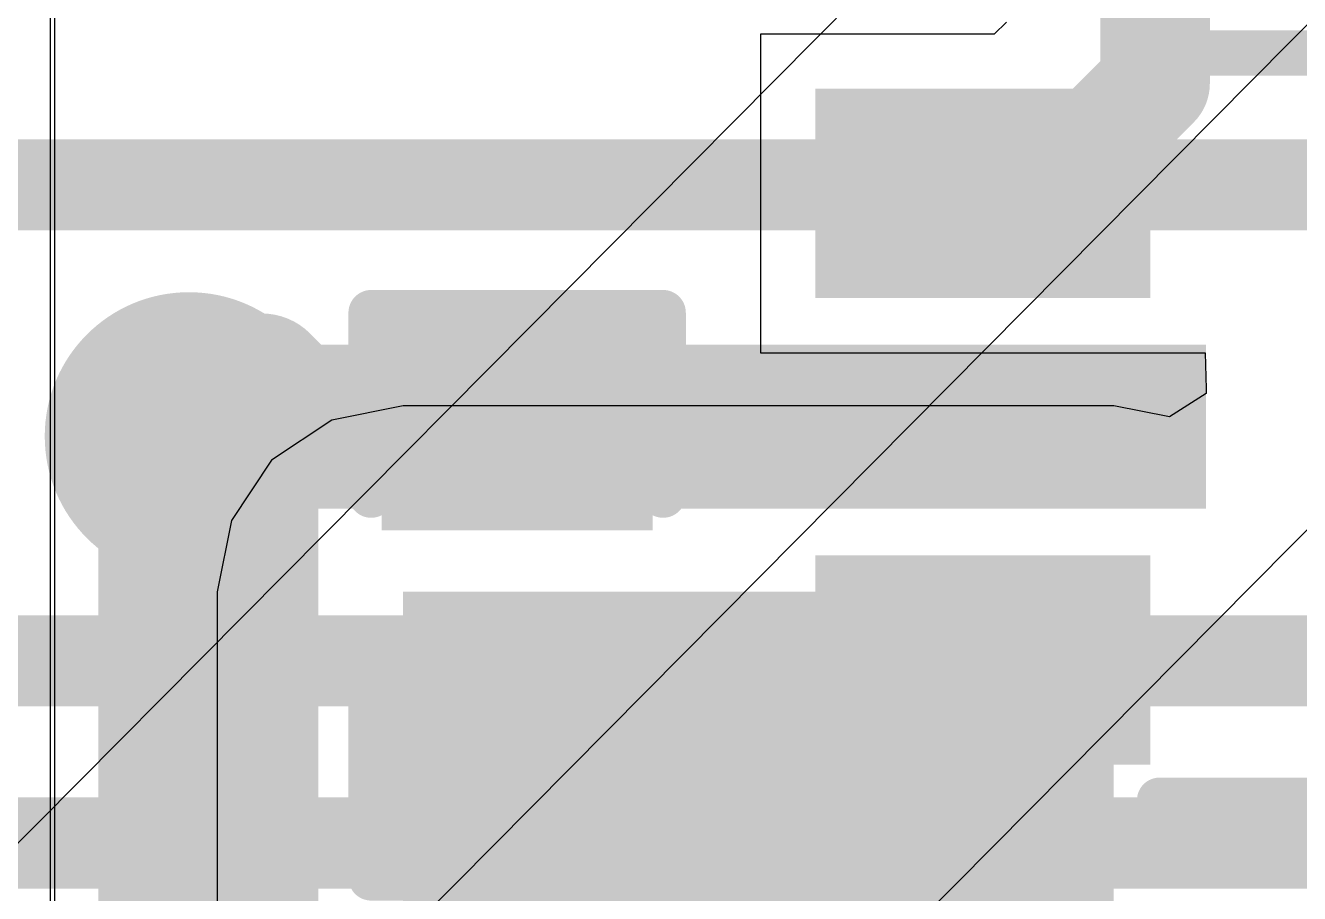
# Model space of a CAD drawing. Header units: inches. Extents: x -3 to 5259, y -3 to 5282.
# Drawn here: x 49.979 to 53.528, y 26.066 to 28.486 of the extents above; entities that cross this region are included whole.
import ezdxf

# ---------------------------------------------------------------- set-up
doc = ezdxf.new("R2010")
doc.units = ezdxf.units.IN
for name, color, linetype in [('Bottom Layer', 5, 'Continuous'), ('Bottom Solder', 6, 'Continuous'), ('Drill Drawing', 1, 'Continuous'), ('Layer 1', 16, 'Continuous'), ('Layer 2', 76, 'Continuous'), ('Top Layer', 1, 'Continuous'), ('Top Overlay', 2, 'Continuous'), ('Top Paste', 8, 'Continuous'), ('Top Solder', 216, 'Continuous'), ('Via Holes', 16, 'Continuous')]:
    doc.layers.add(name, color=color, linetype=linetype)

# ---------------------------------------------------------------- blocks, each defined once
blk = doc.blocks.new('SC_70_5_18')
at = {"layer": 'Top Layer'}
for points in [[(-1.315, 0.84), (-0.585, 0.84), (-0.585, 0.46), (-1.315, 0.46)], [(0.585, 0.84), (1.315, 0.84), (1.315, 0.46), (0.585, 0.46)], [(-1.315, 0.19), (-0.585, 0.19), (-0.585, -0.19), (-1.315, -0.19)], [(-1.315, -0.46), (-0.585, -0.46), (-0.585, -0.84), (-1.315, -0.84)], [(0.585, -0.46), (1.315, -0.46), (1.315, -0.84), (0.585, -0.84)]]:
    blk.add_hatch(color=1, dxfattribs=at).paths.add_polyline_path(points)
at = {"layer": 'Top Paste'}
for points in [[(-1.315, 0.84), (-0.585, 0.84), (-0.585, 0.46), (-1.315, 0.46)], [(0.585, 0.84), (1.315, 0.84), (1.315, 0.46), (0.585, 0.46)], [(-1.315, 0.19), (-0.585, 0.19), (-0.585, -0.19), (-1.315, -0.19)], [(-1.315, -0.46), (-0.585, -0.46), (-0.585, -0.84), (-1.315, -0.84)], [(0.585, -0.46), (1.315, -0.46), (1.315, -0.84), (0.585, -0.84)]]:
    blk.add_hatch(color=8, dxfattribs=at).paths.add_polyline_path(points)
at = {"layer": 'Top Solder'}
for points in [[(-1.4166, 0.9416), (-0.4834, 0.9416), (-0.4834, 0.3584), (-1.4166, 0.3584)], [(0.4834, 0.9416), (1.4166, 0.9416), (1.4166, 0.3584), (0.4834, 0.3584)], [(-1.4166, 0.2916), (-0.4834, 0.2916), (-0.4834, -0.2916), (-1.4166, -0.2916)], [(-1.4166, -0.3584), (-0.4834, -0.3584), (-0.4834, -0.9416), (-1.4166, -0.9416)], [(0.4834, -0.3584), (1.4166, -0.3584), (1.4166, -0.9416), (0.4834, -0.9416)]]:
    blk.add_hatch(color=216, dxfattribs=at).paths.add_polyline_path(points)
at = {"layer": 'Top Overlay'}
for points in [[(0.4572, 1.0414, 0.127, 0.127, 0), (-0.4572, 1.0414, 0.127, 0.127, 0)], [(-1.5748, 0.7874, 0.127, 0.127, 0), (-1.5748, 0.5334, 0.127, 0.127, 0)], [(-1.4478, 0.6604, 0.127, 0.127, 0), (-1.5748, 0.7874, 0.127, 0.127, 0)], [(-1.4478, 0.6604, 0.127, 0.127, 0), (-1.5748, 0.5334, 0.127, 0.127, 0)], [(0.4572, -1.0414, 0.127, 0.127, 0), (-0.4572, -1.0414, 0.127, 0.127, 0)]]:
    blk.add_lwpolyline(points, format="xyseb", dxfattribs=at)
for points in [[(-0.4889, 1.0414, 0.0635, 0.0635, 1), (-0.4254, 1.0414, 0.0635, 0.0635, 1)], [(0.4254, 1.0414, 0.0635, 0.0635, 1), (0.4889, 1.0414, 0.0635, 0.0635, 1)], [(-1.6065, 0.7874, 0.0635, 0.0635, 1), (-1.5431, 0.7874, 0.0635, 0.0635, 1)], [(-1.6065, 0.7874, 0.0635, 0.0635, 1), (-1.5431, 0.7874, 0.0635, 0.0635, 1)], [(-1.4795, 0.6604, 0.0635, 0.0635, 1), (-1.4161, 0.6604, 0.0635, 0.0635, 1)], [(-1.4795, 0.6604, 0.0635, 0.0635, 1), (-1.4161, 0.6604, 0.0635, 0.0635, 1)], [(-1.6065, 0.5334, 0.0635, 0.0635, 1), (-1.5431, 0.5334, 0.0635, 0.0635, 1)], [(-1.6065, 0.5334, 0.0635, 0.0635, 1), (-1.5431, 0.5334, 0.0635, 0.0635, 1)], [(-0.4889, -1.0414, 0.0635, 0.0635, 1), (-0.4254, -1.0414, 0.0635, 0.0635, 1)], [(0.4254, -1.0414, 0.0635, 0.0635, 1), (0.4889, -1.0414, 0.0635, 0.0635, 1)]]:
    blk.add_lwpolyline(points, format="xyseb", close=True, dxfattribs=at)
blk = doc.blocks.new('13_WQFN_HR__3_2__26')
at = {"layer": 'Top Solder'}
for p in [(-0.575, 1.8099), (-0.5467, -0.9227), (0.7533, 1.8024)]:
    blk.add_line(p, (5227.2803, 5276.701), dxfattribs=at)
blk = doc.blocks.new('C___0402_237')
at = {"layer": 'Top Layer'}
for points in [[(-0.6985, -0.3175), (-0.6985, 0.3175), (-0.2413, 0.3175), (-0.2413, -0.3175)], [(0.2413, -0.3175), (0.2413, 0.3175), (0.6985, 0.3175), (0.6985, -0.3175)]]:
    blk.add_hatch(color=1, dxfattribs=at).paths.add_polyline_path(points)
at = {"layer": 'Top Paste'}
for points in [[(-0.6985, -0.3175), (-0.6985, 0.3175), (-0.2413, 0.3175), (-0.2413, -0.3175)], [(0.2413, -0.3175), (0.2413, 0.3175), (0.6985, 0.3175), (0.6985, -0.3175)]]:
    blk.add_hatch(color=8, dxfattribs=at).paths.add_polyline_path(points)
at = {"layer": 'Top Solder'}
for points in [[(-0.7585, -0.3775), (-0.7585, 0.3775), (-0.1813, 0.3775), (-0.1813, -0.3775)], [(0.1813, -0.3775), (0.1813, 0.3775), (0.7585, 0.3775), (0.7585, -0.3775)]]:
    blk.add_hatch(color=216, dxfattribs=at).paths.add_polyline_path(points)
at = {"layer": 'Top Overlay'}
for points in [[(-0.7874, 0.4064, 0.127, 0.127, 0), (-0.7874, -0.4064, 0.127, 0.127, 0)], [(-0.7874, 0.4064, 0.127, 0.127, 0), (-0.2794, 0.4064, 0.127, 0.127, 0)], [(0.2794, 0.4064, 0.127, 0.127, 0), (0.7874, 0.4064, 0.127, 0.127, 0)], [(0.7874, 0.4064, 0.127, 0.127, 0), (0.7874, -0.4064, 0.127, 0.127, 0)], [(-0.7874, -0.4064, 0.127, 0.127, 0), (-0.2794, -0.4064, 0.127, 0.127, 0)], [(0.2794, -0.4064, 0.127, 0.127, 0), (0.7874, -0.4064, 0.127, 0.127, 0)]]:
    blk.add_lwpolyline(points, format="xyseb", dxfattribs=at)
for points in [[(-0.8191, 0.4064, 0.0635, 0.0635, 1), (-0.7556, 0.4064, 0.0635, 0.0635, 1)], [(-0.8191, 0.4064, 0.0635, 0.0635, 1), (-0.7556, 0.4064, 0.0635, 0.0635, 1)], [(-0.3111, 0.4064, 0.0635, 0.0635, 1), (-0.2477, 0.4064, 0.0635, 0.0635, 1)], [(0.2477, 0.4064, 0.0635, 0.0635, 1), (0.3111, 0.4064, 0.0635, 0.0635, 1)], [(0.7556, 0.4064, 0.0635, 0.0635, 1), (0.8191, 0.4064, 0.0635, 0.0635, 1)], [(0.7556, 0.4064, 0.0635, 0.0635, 1), (0.8191, 0.4064, 0.0635, 0.0635, 1)], [(-0.8191, -0.4064, 0.0635, 0.0635, 1), (-0.7556, -0.4064, 0.0635, 0.0635, 1)], [(-0.8191, -0.4064, 0.0635, 0.0635, 1), (-0.7556, -0.4064, 0.0635, 0.0635, 1)], [(-0.3111, -0.4064, 0.0635, 0.0635, 1), (-0.2477, -0.4064, 0.0635, 0.0635, 1)], [(0.2477, -0.4064, 0.0635, 0.0635, 1), (0.3111, -0.4064, 0.0635, 0.0635, 1)], [(0.7556, -0.4064, 0.0635, 0.0635, 1), (0.8191, -0.4064, 0.0635, 0.0635, 1)], [(0.7556, -0.4064, 0.0635, 0.0635, 1), (0.8191, -0.4064, 0.0635, 0.0635, 1)]]:
    blk.add_lwpolyline(points, format="xyseb", close=True, dxfattribs=at)

msp = doc.modelspace()

# ---------------------------------------------------------------- hatches: boundary and pattern name
at = {"layer": 'Bottom Layer'}
h = msp.add_hatch(color=5, dxfattribs=at)
edge = h.paths.add_edge_path()
edge.add_arc((50.4341, 27.3406), 0.3, 0, 360)
at = {"layer": 'Bottom Solder'}
h = msp.add_hatch(color=6, dxfattribs=at)
edge = h.paths.add_edge_path()
edge.add_arc((50.4341, 27.3406), 0.4016, 0, 360)
at = {"layer": 'Layer 1'}
h = msp.add_hatch(color=16, dxfattribs=at)
edge = h.paths.add_edge_path()
edge.add_arc((50.4341, 27.3406), 0.3, 0, 360)
at = {"layer": 'Layer 2'}
h = msp.add_hatch(color=76, dxfattribs=at)
edge = h.paths.add_edge_path()
edge.add_arc((50.4341, 27.3406), 0.3, 0, 360)
at = {"layer": 'Top Layer'}
h = msp.add_hatch(color=1, dxfattribs=at)
edge = h.paths.add_edge_path()
edge.add_arc((50.4341, 27.3406), 0.3, 0, 360)
for points in [[(50.1819, 24.432), (50.7944, 24.432), (50.7944, 27.5961), (50.1819, 27.5961)], [(53.2674, 27.5961), (50.3425, 27.5961), (50.3425, 27.1389), (53.2674, 27.1389)], [(51.0308, 25.1305), (53.0103, 25.1305), (53.0103, 26.9075), (51.0308, 26.9075)]]:
    msp.add_hatch(color=1, dxfattribs=at).paths.add_polyline_path(points)
at = {"layer": 'Top Solder'}
h = msp.add_hatch(color=216, dxfattribs=at)
edge = h.paths.add_edge_path()
edge.add_arc((50.4341, 27.3406), 0.4016, 0, 360)
at = {"layer": 'Via Holes'}
h = msp.add_hatch(color=7, dxfattribs=at)
edge = h.paths.add_edge_path()
edge.add_arc((50.4341, 27.3406), 0.15, 0, 360)

# ---------------------------------------------------------------- linework, layer by layer
at = {"layer": 'Drill Drawing'}
for points in [[(50.3071, 27.4676, 0.0508, 0.0508, 0), (50.3071, 27.5946, 0.0508, 0.0508, 0)], [(50.3071, 27.5946, 0.0508, 0.0508, 0), (50.5611, 27.5946, 0.0508, 0.0508, 0)], [(50.5611, 27.4676, 0.0508, 0.0508, 0), (50.5611, 27.5946, 0.0508, 0.0508, 0)], [(50.3579, 27.4168, 0.0508, 0.0508, 0), (50.3579, 27.493, 0.0508, 0.0508, 0)], [(50.3579, 27.493, 0.0508, 0.0508, 0), (50.5103, 27.493, 0.0508, 0.0508, 0)], [(50.5103, 27.4168, 0.0508, 0.0508, 0), (50.5103, 27.493, 0.0508, 0.0508, 0)], [(50.1801, 27.2136, 0.0508, 0.0508, 0), (50.1801, 27.4676, 0.0508, 0.0508, 0)], [(50.1801, 27.4676, 0.0508, 0.0508, 0), (50.3071, 27.4676, 0.0508, 0.0508, 0)], [(50.5611, 27.4676, 0.0508, 0.0508, 0), (50.6881, 27.4676, 0.0508, 0.0508, 0)], [(50.6881, 27.2136, 0.0508, 0.0508, 0), (50.6881, 27.4676, 0.0508, 0.0508, 0)], [(50.2817, 27.2644, 0.0508, 0.0508, 0), (50.2817, 27.4168, 0.0508, 0.0508, 0)], [(50.2817, 27.4168, 0.0508, 0.0508, 0), (50.3579, 27.4168, 0.0508, 0.0508, 0)], [(50.5103, 27.4168, 0.0508, 0.0508, 0), (50.5865, 27.4168, 0.0508, 0.0508, 0)], [(50.5865, 27.2644, 0.0508, 0.0508, 0), (50.5865, 27.4168, 0.0508, 0.0508, 0)], [(50.2817, 27.2644, 0.0508, 0.0508, 0), (50.3579, 27.2644, 0.0508, 0.0508, 0)], [(50.3579, 27.1882, 0.0508, 0.0508, 0), (50.3579, 27.2644, 0.0508, 0.0508, 0)], [(50.5103, 27.2644, 0.0508, 0.0508, 0), (50.5865, 27.2644, 0.0508, 0.0508, 0)], [(50.5103, 27.1882, 0.0508, 0.0508, 0), (50.5103, 27.2644, 0.0508, 0.0508, 0)], [(50.1801, 27.2136, 0.0508, 0.0508, 0), (50.3071, 27.2136, 0.0508, 0.0508, 0)], [(50.3071, 27.0866, 0.0508, 0.0508, 0), (50.3071, 27.2136, 0.0508, 0.0508, 0)], [(50.5611, 27.2136, 0.0508, 0.0508, 0), (50.6881, 27.2136, 0.0508, 0.0508, 0)], [(50.5611, 27.0866, 0.0508, 0.0508, 0), (50.5611, 27.2136, 0.0508, 0.0508, 0)], [(50.3579, 27.1882, 0.0508, 0.0508, 0), (50.5103, 27.1882, 0.0508, 0.0508, 0)], [(50.3071, 27.0866, 0.0508, 0.0508, 0), (50.5611, 27.0866, 0.0508, 0.0508, 0)]]:
    msp.add_lwpolyline(points, format="xyseb", dxfattribs=at)
for points in [[(50.2944, 27.5946, 0.0254, 0.0254, 1), (50.3198, 27.5946, 0.0254, 0.0254, 1)], [(50.2944, 27.5946, 0.0254, 0.0254, 1), (50.3198, 27.5946, 0.0254, 0.0254, 1)], [(50.5484, 27.5946, 0.0254, 0.0254, 1), (50.5738, 27.5946, 0.0254, 0.0254, 1)], [(50.5484, 27.5946, 0.0254, 0.0254, 1), (50.5738, 27.5946, 0.0254, 0.0254, 1)], [(50.3452, 27.493, 0.0254, 0.0254, 1), (50.3706, 27.493, 0.0254, 0.0254, 1)], [(50.3452, 27.493, 0.0254, 0.0254, 1), (50.3706, 27.493, 0.0254, 0.0254, 1)], [(50.4976, 27.493, 0.0254, 0.0254, 1), (50.523, 27.493, 0.0254, 0.0254, 1)], [(50.4976, 27.493, 0.0254, 0.0254, 1), (50.523, 27.493, 0.0254, 0.0254, 1)], [(50.1674, 27.4676, 0.0254, 0.0254, 1), (50.1928, 27.4676, 0.0254, 0.0254, 1)], [(50.1674, 27.4676, 0.0254, 0.0254, 1), (50.1928, 27.4676, 0.0254, 0.0254, 1)], [(50.2944, 27.4676, 0.0254, 0.0254, 1), (50.3198, 27.4676, 0.0254, 0.0254, 1)], [(50.2944, 27.4676, 0.0254, 0.0254, 1), (50.3198, 27.4676, 0.0254, 0.0254, 1)], [(50.5484, 27.4676, 0.0254, 0.0254, 1), (50.5738, 27.4676, 0.0254, 0.0254, 1)], [(50.5484, 27.4676, 0.0254, 0.0254, 1), (50.5738, 27.4676, 0.0254, 0.0254, 1)], [(50.6754, 27.4676, 0.0254, 0.0254, 1), (50.7008, 27.4676, 0.0254, 0.0254, 1)], [(50.6754, 27.4676, 0.0254, 0.0254, 1), (50.7008, 27.4676, 0.0254, 0.0254, 1)], [(50.269, 27.4168, 0.0254, 0.0254, 1), (50.2944, 27.4168, 0.0254, 0.0254, 1)], [(50.269, 27.4168, 0.0254, 0.0254, 1), (50.2944, 27.4168, 0.0254, 0.0254, 1)], [(50.3452, 27.4168, 0.0254, 0.0254, 1), (50.3706, 27.4168, 0.0254, 0.0254, 1)], [(50.3452, 27.4168, 0.0254, 0.0254, 1), (50.3706, 27.4168, 0.0254, 0.0254, 1)], [(50.4976, 27.4168, 0.0254, 0.0254, 1), (50.523, 27.4168, 0.0254, 0.0254, 1)], [(50.4976, 27.4168, 0.0254, 0.0254, 1), (50.523, 27.4168, 0.0254, 0.0254, 1)], [(50.5738, 27.4168, 0.0254, 0.0254, 1), (50.5992, 27.4168, 0.0254, 0.0254, 1)], [(50.5738, 27.4168, 0.0254, 0.0254, 1), (50.5992, 27.4168, 0.0254, 0.0254, 1)], [(50.269, 27.2644, 0.0254, 0.0254, 1), (50.2944, 27.2644, 0.0254, 0.0254, 1)], [(50.269, 27.2644, 0.0254, 0.0254, 1), (50.2944, 27.2644, 0.0254, 0.0254, 1)], [(50.3452, 27.2644, 0.0254, 0.0254, 1), (50.3706, 27.2644, 0.0254, 0.0254, 1)], [(50.3452, 27.2644, 0.0254, 0.0254, 1), (50.3706, 27.2644, 0.0254, 0.0254, 1)], [(50.4976, 27.2644, 0.0254, 0.0254, 1), (50.523, 27.2644, 0.0254, 0.0254, 1)], [(50.4976, 27.2644, 0.0254, 0.0254, 1), (50.523, 27.2644, 0.0254, 0.0254, 1)], [(50.5738, 27.2644, 0.0254, 0.0254, 1), (50.5992, 27.2644, 0.0254, 0.0254, 1)], [(50.5738, 27.2644, 0.0254, 0.0254, 1), (50.5992, 27.2644, 0.0254, 0.0254, 1)], [(50.1674, 27.2136, 0.0254, 0.0254, 1), (50.1928, 27.2136, 0.0254, 0.0254, 1)], [(50.1674, 27.2136, 0.0254, 0.0254, 1), (50.1928, 27.2136, 0.0254, 0.0254, 1)], [(50.2944, 27.2136, 0.0254, 0.0254, 1), (50.3198, 27.2136, 0.0254, 0.0254, 1)], [(50.2944, 27.2136, 0.0254, 0.0254, 1), (50.3198, 27.2136, 0.0254, 0.0254, 1)], [(50.5484, 27.2136, 0.0254, 0.0254, 1), (50.5738, 27.2136, 0.0254, 0.0254, 1)], [(50.5484, 27.2136, 0.0254, 0.0254, 1), (50.5738, 27.2136, 0.0254, 0.0254, 1)], [(50.6754, 27.2136, 0.0254, 0.0254, 1), (50.7008, 27.2136, 0.0254, 0.0254, 1)], [(50.6754, 27.2136, 0.0254, 0.0254, 1), (50.7008, 27.2136, 0.0254, 0.0254, 1)], [(50.3452, 27.1882, 0.0254, 0.0254, 1), (50.3706, 27.1882, 0.0254, 0.0254, 1)], [(50.3452, 27.1882, 0.0254, 0.0254, 1), (50.3706, 27.1882, 0.0254, 0.0254, 1)], [(50.4976, 27.1882, 0.0254, 0.0254, 1), (50.523, 27.1882, 0.0254, 0.0254, 1)], [(50.4976, 27.1882, 0.0254, 0.0254, 1), (50.523, 27.1882, 0.0254, 0.0254, 1)], [(50.2944, 27.0866, 0.0254, 0.0254, 1), (50.3198, 27.0866, 0.0254, 0.0254, 1)], [(50.2944, 27.0866, 0.0254, 0.0254, 1), (50.3198, 27.0866, 0.0254, 0.0254, 1)], [(50.5484, 27.0866, 0.0254, 0.0254, 1), (50.5738, 27.0866, 0.0254, 0.0254, 1)], [(50.5484, 27.0866, 0.0254, 0.0254, 1), (50.5738, 27.0866, 0.0254, 0.0254, 1)]]:
    msp.add_lwpolyline(points, format="xyseb", close=True, dxfattribs=at)
at = {"layer": 'Layer 2'}
for points in [[(13.3604, 28.0416, 0.254, 0.254, 0), (63.5815, 28.0416, 0.254, 0.254, 0)], [(7.1685, 26.7151, 0.254, 0.254, 0), (63.289, 26.7151, 0.254, 0.254, 0)], [(6.8944, 26.2071, 0.254, 0.254, 0), (62.8509, 26.2071, 0.254, 0.254, 0)]]:
    msp.add_lwpolyline(points, format="xyseb", dxfattribs=at)
at = {"layer": 'Top Layer'}
for p, q in [((50.0606, 20.5741), (50.0606, 31.6916)), ((50.0481, 22.4606), (50.0481, 31.6791)), ((52.6773, 28.4615), (52.0263, 28.4615)), ((52.0263, 28.4615), (52.0263, 27.5735)), ((52.6773, 28.4615), (52.0263, 28.4615)), ((52.0263, 28.4615), (52.0263, 27.5735)), ((52.7111, 28.4952), (52.6773, 28.4615)), ((52.7111, 28.4952), (52.6773, 28.4615)), ((52.0263, 27.5735), (53.2643, 27.5735)), ((52.0263, 27.5735), (53.2643, 27.5735)), ((53.2643, 27.5735), (53.2674, 27.4731)), ((53.2643, 27.5735), (53.2674, 27.4731)), ((53.2674, 27.4731), (53.2674, 27.4596)), ((53.2674, 27.4731), (53.2674, 27.4596)), ((53.2674, 27.4596), (53.1658, 27.3945)), ((53.2674, 27.4596), (53.1658, 27.3945)), ((51.0308, 27.4254), (50.8326, 27.386)), ((51.0308, 27.4254), (50.8326, 27.386)), ((53.0103, 27.4254), (51.0308, 27.4254)), ((53.0103, 27.4254), (51.0308, 27.4254)), ((53.1658, 27.3945), (53.0103, 27.4254)), ((53.1658, 27.3945), (53.0103, 27.4254)), ((50.8326, 27.386), (50.6645, 27.2737)), ((50.8326, 27.386), (50.6645, 27.2737)), ((50.6645, 27.2737), (50.5523, 27.1057)), ((50.6645, 27.2737), (50.5523, 27.1057)), ((50.5523, 27.1057), (50.5128, 26.9075)), ((50.5523, 27.1057), (50.5128, 26.9075)), ((50.5128, 26.9075), (50.5128, 25.1305)), ((50.5128, 26.9075), (50.5128, 25.1305))]:
    msp.add_line(p, q, dxfattribs=at)
for points in [[(53.1254, 28.3236, 0.3048, 0.3048, 0), (53.1254, 29.7025, 0.3048, 0.3048, 0)], [(52.8579, 28.056, 0.3048, 0.3048, 0), (53.1254, 28.3236, 0.3048, 0.3048, 0)], [(52.8203, 28.0175, 0.3048, 0.3048, 0), (52.8579, 28.055, 0.3048, 0.3048, 0)], [(52.8579, 28.055, 0.3048, 0.3048, 0), (52.8579, 28.056, 0.3048, 0.3048, 0)], [(52.8193, 28.0175, 0.3048, 0.3048, 0), (52.8203, 28.0175, 0.3048, 0.3048, 0)], [(50.6073, 27.4629, 0.381, 0.381, 0), (50.6369, 27.4925, 0.381, 0.381, 0)], [(50.6369, 27.4925, 0.381, 0.381, 0), (50.7239, 27.4056, 0.381, 0.381, 0)], [(50.6073, 27.4056, 0.381, 0.381, 0), (50.6073, 27.4629, 0.381, 0.381, 0)], [(50.5393, 27.3376, 0.381, 0.381, 0), (50.6073, 27.4056, 0.381, 0.381, 0)], [(50.7239, 27.4056, 0.381, 0.381, 0), (51.3102, 27.4056, 0.381, 0.381, 0)], [(51.3102, 27.4056, 0.381, 0.381, 0), (51.3483, 27.3675, 0.381, 0.381, 0)], [(50.5357, 27.3376, 0.381, 0.381, 0), (50.5393, 27.3376, 0.381, 0.381, 0)]]:
    msp.add_lwpolyline(points, format="xyseb", dxfattribs=at)
for points in [[(53.0492, 28.3236, 0.1524, 0.1524, 1), (53.2016, 28.3236, 0.1524, 0.1524, 1)], [(53.0492, 28.3236, 0.1524, 0.1524, 1), (53.2016, 28.3236, 0.1524, 0.1524, 1)], [(52.7817, 28.056, 0.1524, 0.1524, 1), (52.9341, 28.056, 0.1524, 0.1524, 1)], [(52.7817, 28.056, 0.1524, 0.1524, 1), (52.9341, 28.056, 0.1524, 0.1524, 1)], [(52.7817, 28.055, 0.1524, 0.1524, 1), (52.9341, 28.055, 0.1524, 0.1524, 1)], [(52.7817, 28.055, 0.1524, 0.1524, 1), (52.9341, 28.055, 0.1524, 0.1524, 1)], [(52.7431, 28.0175, 0.1524, 0.1524, 1), (52.8955, 28.0175, 0.1524, 0.1524, 1)], [(52.7441, 28.0175, 0.1524, 0.1524, 1), (52.8965, 28.0175, 0.1524, 0.1524, 1)], [(52.7441, 28.0175, 0.1524, 0.1524, 1), (52.8965, 28.0175, 0.1524, 0.1524, 1)], [(50.5417, 27.4925, 0.1905, 0.1905, 1), (50.7322, 27.4925, 0.1905, 0.1905, 1)], [(50.5417, 27.4925, 0.1905, 0.1905, 1), (50.7322, 27.4925, 0.1905, 0.1905, 1)], [(50.512, 27.4629, 0.1905, 0.1905, 1), (50.7025, 27.4629, 0.1905, 0.1905, 1)], [(50.512, 27.4629, 0.1905, 0.1905, 1), (50.7025, 27.4629, 0.1905, 0.1905, 1)], [(50.512, 27.4056, 0.1905, 0.1905, 1), (50.7025, 27.4056, 0.1905, 0.1905, 1)], [(50.512, 27.4056, 0.1905, 0.1905, 1), (50.7025, 27.4056, 0.1905, 0.1905, 1)], [(50.6286, 27.4056, 0.1905, 0.1905, 1), (50.8191, 27.4056, 0.1905, 0.1905, 1)], [(50.6286, 27.4056, 0.1905, 0.1905, 1), (50.8191, 27.4056, 0.1905, 0.1905, 1)], [(51.2149, 27.4056, 0.1905, 0.1905, 1), (51.4054, 27.4056, 0.1905, 0.1905, 1)], [(51.2149, 27.4056, 0.1905, 0.1905, 1), (51.4054, 27.4056, 0.1905, 0.1905, 1)], [(51.253, 27.3675, 0.1905, 0.1905, 1), (51.4435, 27.3675, 0.1905, 0.1905, 1)], [(50.4405, 27.3376, 0.1905, 0.1905, 1), (50.631, 27.3376, 0.1905, 0.1905, 1)], [(50.4441, 27.3376, 0.1905, 0.1905, 1), (50.6346, 27.3376, 0.1905, 0.1905, 1)], [(50.4441, 27.3376, 0.1905, 0.1905, 1), (50.6346, 27.3376, 0.1905, 0.1905, 1)]]:
    msp.add_lwpolyline(points, format="xyseb", close=True, dxfattribs=at)

# ---------------------------------------------------------------- block references
msp.add_blockref('13_WQFN_HR__3_2__26', (31.7605, 5.4558))
for name, p, rotation in [('SC_70_5_18', (53.5953, 27.3675), 180), ('C___0402_237', (51.3483, 26.8976), 90)]:
    msp.add_blockref(name, p, dxfattribs=dict(rotation=rotation))

doc.saveas('drawing.dxf')
